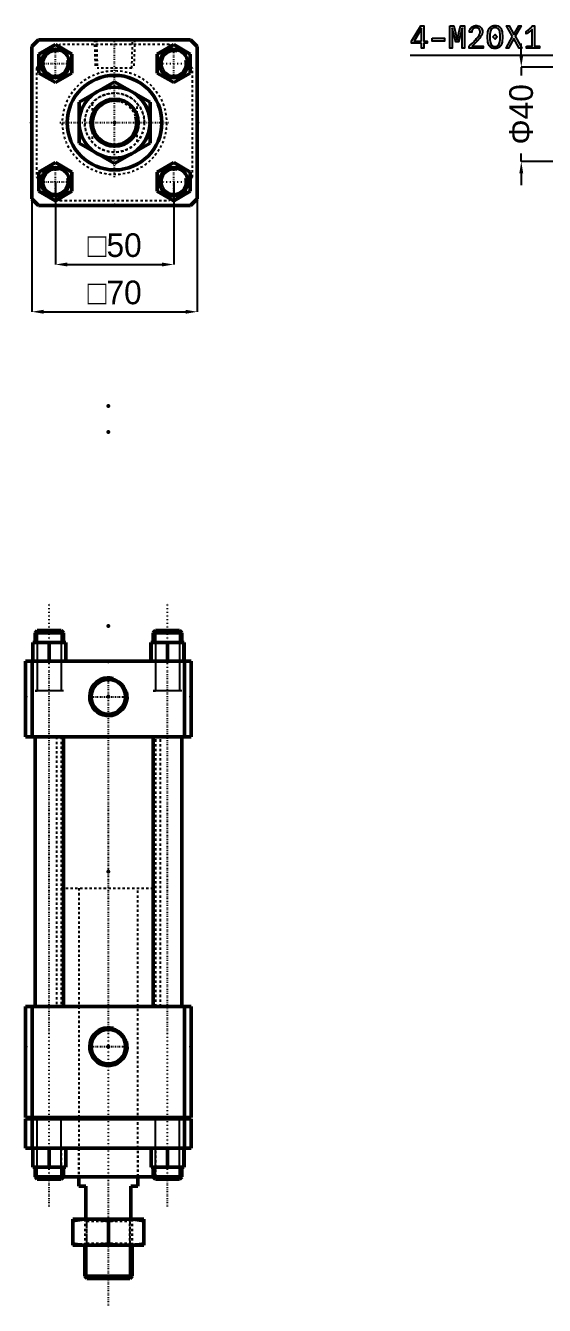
# Model space of a CAD drawing. Header units: millimetres. Extents: x -38 to 576, y -500 to 88.
# Drawn here: x -38 to 182, y -500 to 41 of the extents above; entities that cross this region are included whole.
import ezdxf

# ---------------------------------------------------------------- set-up
doc = ezdxf.new("R2010")
doc.units = ezdxf.units.MM
doc.linetypes.add('Center', pattern=[1.5, 0.45, -0.5, 0.05, -0.5])
doc.linetypes.add('Dashed', pattern=[2, 1, -1])
for name, color, linetype, lineweight in [('2d ConnectionPoints', 7, 'Continuous', 50), ('AM_0', 7, 'Continuous', 50), ('AM_5', 3, 'Continuous', 25), ('AM_7', 7, 'Center', 25), ('AM_9', 6, 'Dashed', 25)]:
    doc.layers.add(name, color=color, linetype=linetype, lineweight=lineweight)
doc.dimstyles.new('ISO-25', dxfattribs={"dimtxt": 2.5, "dimasz": 2.5, "dimexe": 1.25, "dimexo": 0.625, "dimtad": 1, "dimtxsty": 'Standard', "dimcen": 2.5, "dimadec": 0, "dimazin": 0, "dimtfac": 1, "dimtmove": 0, "dimatfit": 3, "dimfxl": 1, "dimarcsym": 0})

# ---------------------------------------------------------------- blocks, each defined once
blk = doc.blocks.new('1_HC_M20X1_5NUT_0_in_HC210_A_SD_40_50_0_A_0__0')
at = {"layer": 'AM_0'}
for p, q in [((-15, 8.66), (0, 17.32)), ((0, 17.32), (15, 8.66)), ((-15, -8.66), (-15, 8.66)), ((15, 8.66), (15, -8.66)), ((0, -17.32), (-15, -8.66)), ((15, -8.66), (0, -17.32))]:
    blk.add_line(p, q, dxfattribs=at)
blk.add_circle((0, 0), 15, dxfattribs=at)
at = {"layer": 'AM_9'}
blk.add_circle((0, 0), 9.19, dxfattribs=at)
blk = doc.blocks.new('2_HC210_A__40_50_0SD__rod__0_in_HC210_A_SD_40_50_0_A_0__0')
at = {"layer": 'AM_0'}
blk.add_circle((0, 0), 10, dxfattribs=at)
at = {"layer": 'AM_5'}
blk.add_arc((0, 0), 9.08, 75, 15, dxfattribs=at)
at = {"layer": 'AM_9'}
for p, q in [((-9.5, 8.12), (-9.5, -8.12)), ((9.5, -8.12), (9.5, 8.12))]:
    blk.add_line(p, q, dxfattribs=at)
blk.add_circle((0, 0), 12.5, dxfattribs=at)
blk = doc.blocks.new('3_A__SD_40_50_A___0__0_in_HC210_A_SD_40_50_0_A_0__0')
at = {"layer": 'AM_0'}
for p, q in [((-32.17, 35), (-35, 32.17)), ((32.17, 35), (-32.17, 35)), ((-25, 33.03), (-31.95, 29.01)), ((-18.05, 29.01), (-25, 33.03)), ((25, 33.03), (18.05, 29.01)), ((31.95, 29.01), (25, 33.03)), ((35, 32.17), (32.17, 35)), ((-35, 32.17), (-35, -32.17)), ((-31.95, 29.01), (-31.95, 20.99)), ((-18.05, 20.99), (-18.05, 29.01)), ((18.05, 29.01), (18.05, 20.99)), ((31.95, 20.99), (31.95, 29.01)), ((35, -32.17), (35, 32.17)), ((-31.95, 20.99), (-25, 16.97)), ((-25, 16.97), (-18.05, 20.99)), ((18.05, 20.99), (25, 16.97)), ((25, 16.97), (31.95, 20.99)), ((-25, -16.92), (-32, -20.96)), ((-32, -20.96), (-32, -29.04)), ((-18, -20.96), (-25, -16.92)), ((-18, -29.04), (-18, -20.96)), ((25, -16.92), (18, -20.96)), ((18, -20.96), (18, -29.04)), ((32, -20.96), (25, -16.92)), ((32, -29.04), (32, -20.96)), ((-35, -32.17), (-32.17, -35)), ((-32, -29.04), (-25, -33.08)), ((-25, -33.08), (-18, -29.04)), ((18, -29.04), (25, -33.08)), ((25, -33.08), (32, -29.04)), ((32.17, -35), (35, -32.17)), ((-32.17, -35), (32.17, -35))]:
    blk.add_line(p, q, dxfattribs=at)
for centre, radius in [((-25, 25), 6), ((25, 25), 6), ((0, 0), 20), ((-25, -25), 6), ((25, -25), 6)]:
    blk.add_circle(centre, radius, dxfattribs=at)
at = {"layer": 'AM_5', "linetype": 'Dashed'}
for p, q in [((-8.53, 35), (-8.16, 23)), ((8.53, 35), (8.16, 23))]:
    blk.add_line(p, q, dxfattribs=at)
at = {"layer": 'AM_5'}
for centre in [(-25, 25), (25, 25), (-25, -25), (25, -25)]:
    blk.add_arc(centre, 5.08, 75, 15, dxfattribs=at)
at = {"layer": 'AM_7'}
for p, q in [((0, -23.1), (0, 35.6)), ((-25, 18.7), (-25, 31.3)), ((25, 18.7), (25, 31.3)), ((-31.3, 25), (-18.7, 25)), ((18.7, 25), (31.3, 25)), ((-23.1, 0), (23.1, 0)), ((-25, -31.3), (-25, -18.7)), ((25, -31.3), (25, -18.7)), ((-31.3, -25), (-18.7, -25)), ((18.7, -25), (31.3, -25))]:
    blk.add_line(p, q, dxfattribs=at)
at = {"layer": 'AM_9'}
for p, q in [((-23.1, 33), (-25.1, 31)), ((23.1, 33), (-23.1, 33)), ((-7.67, 35), (-7.3, 23)), ((7.3, 23), (7.67, 35)), ((25.1, 31), (23.1, 33)), ((-31, 25.1), (-33, 23.1)), ((-33, 23.1), (-33, -23.1)), ((7.3, 23), (-7.3, 23)), ((33, 23.1), (31, 25.1)), ((33, -23.1), (33, 23.1)), ((-33, -23.1), (-31, -25.1)), ((31, -25.1), (33, -23.1)), ((-25.1, -31), (-23.1, -33)), ((23.1, -33), (25.1, -31)), ((-23.1, -33), (23.1, -33))]:
    blk.add_line(p, q, dxfattribs=at)
for radius in [22, 12.6]:
    blk.add_circle((0, 0), radius, dxfattribs=at)
blk = doc.blocks.new('*D4')
at = {"layer": 'AM_5', "color": 0, "lineweight": -2}
for p, q in [((-35, 0), (-35, -80)), ((35, 0), (35, -80)), ((-30, -80), (30, -80))]:
    blk.add_line(p, q, dxfattribs=at)
at = {"layer": 'AM_5', "color": 0}
for points in [[(-30, -79.17), (-30, -80.83), (-35, -80)], [(30, -80.83), (30, -79.17), (35, -80)]]:
    blk.add_solid(points, dxfattribs=at)
at = {"layer": 'Defpoints', "color": 0}
for p in [(-35, 0), (35, 0), (35, -80)]:
    blk.add_point(p, dxfattribs=at)
at = {"layer": 'AM_5', "color": 0, "insert": (0, -71.89), "char_height": 10, "attachment_point": 5}
blk.add_mtext('□70', dxfattribs=at)
blk = doc.blocks.new('*D5')
at = {"layer": 'AM_5', "color": 0, "lineweight": -2}
for p, q in [((-25, -25), (-25, -60)), ((25, -25), (25, -60)), ((-20, -60), (20, -60))]:
    blk.add_line(p, q, dxfattribs=at)
at = {"layer": 'AM_5', "color": 0}
for points in [[(-20, -59.17), (-20, -60.83), (-25, -60)], [(20, -60.83), (20, -59.17), (25, -60)]]:
    blk.add_solid(points, dxfattribs=at)
at = {"layer": 'Defpoints', "color": 0}
for p in [(-25, -25), (25, -25), (25, -60)]:
    blk.add_point(p, dxfattribs=at)
at = {"layer": 'AM_5', "color": 0, "insert": (0, -51.89), "char_height": 10, "attachment_point": 5}
blk.add_mtext('□50', dxfattribs=at)
blk = doc.blocks.new('*D37')
at = {"layer": 'AM_5', "color": 0, "lineweight": -2}
for p, q in [((171.98, 28.5), (171.98, 33.5)), ((249.98, 23.5), (171.98, 23.5)), ((171.98, 23.5), (171.98, 20)), ((171.98, -16.5), (171.98, -13.01)), ((249.98, -16.5), (171.98, -16.5)), ((171.98, -21.5), (171.98, -26.5))]:
    blk.add_line(p, q, dxfattribs=at)
at = {"layer": 'AM_5', "color": 0}
for points in [[(171.15, 28.5), (172.81, 28.5), (171.98, 23.5)], [(172.81, -21.5), (171.15, -21.5), (171.98, -16.5)]]:
    blk.add_solid(points, dxfattribs=at)
at = {"layer": 'Defpoints', "color": 0}
for p in [(249.98, 23.5), (171.98, -16.5), (249.98, -16.5)]:
    blk.add_point(p, dxfattribs=at)
at = {"layer": 'AM_5', "color": 0, "insert": (171.98, 3.5), "char_height": 10, "attachment_point": 5, "rotation": 90}
blk.add_mtext('Φ40', dxfattribs=at)
blk = doc.blocks.new('1_HC_M20X1_5NUT_0_in_HC210_A_SD_40_50_0_A_0__4')
at = {"layer": 'AM_0'}
for p, q in [((-15, -43), (15, -43)), ((-15, -54), (-15, -43)), ((15, -43), (15, -54)), ((0, -53.38), (0, -43.62)), ((-15, -54), (15, -54))]:
    blk.add_line(p, q, dxfattribs=at)
for points in [[(-7.5, -43), (-9.38, -43.04), (-11.25, -43.16), (-13.13, -43.36), (-15, -43.62)], [(0, -43.62), (-1.86, -43.36), (-3.73, -43.17), (-5.62, -43.04), (-7.5, -43)], [(7.5, -43), (5.62, -43.04), (3.75, -43.16), (1.87, -43.36), (0, -43.62)], [(15, -43.62), (13.14, -43.36), (11.27, -43.17), (9.38, -43.04), (7.5, -43)], [(-15, -53.38), (-13.14, -53.64), (-11.27, -53.83), (-9.38, -53.96), (-7.5, -54)], [(-7.5, -54), (-5.62, -53.96), (-3.75, -53.84), (-1.87, -53.64), (0, -53.38)], [(0, -53.38), (1.86, -53.64), (3.73, -53.83), (5.62, -53.96), (7.5, -54)], [(7.5, -54), (9.38, -53.96), (11.25, -53.84), (13.13, -53.64), (15, -53.38)]]:
    blk.add_lwpolyline(points, dxfattribs=at)
at = {"layer": 'AM_5', "linetype": 'Dashed'}
for p, q in [((-10, -43), (-10, -54)), ((10, -43), (10, -54))]:
    blk.add_line(p, q, dxfattribs=at)
at = {"layer": 'AM_9'}
for p, q in [((-10, -43), (-9.19, -43.81)), ((9.19, -43.81), (10, -43)), ((-9.19, -43.81), (-9.19, -53.19)), ((-9.19, -43.81), (9.19, -43.81)), ((9.19, -53.19), (9.19, -43.81)), ((-9.19, -53.19), (-10, -54)), ((-9.19, -53.19), (9.19, -53.19)), ((10, -54), (9.19, -53.19))]:
    blk.add_line(p, q, dxfattribs=at)
blk = doc.blocks.new('2_HC210_A__40_50_0SD__rod__0_in_HC210_A_SD_40_50_0_A_0__4')
at = {"layer": 'AM_0'}
for p, q in [((-12.5, -25), (-12.5, -29)), ((12.5, -29), (12.5, -25)), ((-9.5, -29), (-12.5, -29)), ((-9.5, -29), (-9.5, -43)), ((9.5, -29), (9.5, -43)), ((12.5, -29), (9.5, -29)), ((-10, -54), (-10, -67.08)), ((10, -67.08), (10, -54)), ((-10, -67.08), (10, -67.08)), ((-10, -67.08), (-9.08, -68)), ((-9.08, -68), (9.08, -68)), ((9.08, -68), (10, -67.08))]:
    blk.add_line(p, q, dxfattribs=at)
at = {"layer": 'AM_5', "linetype": 'Dashed'}
for p, q in [((-10, -43), (-9.08, -43)), ((-9.08, -54), (-9.08, -43)), ((9.08, -54), (9.08, -43)), ((10, -43), (9.08, -43))]:
    blk.add_line(p, q, dxfattribs=at)
at = {"layer": 'AM_5'}
for p, q in [((-9.08, -68), (-9.08, -54)), ((9.08, -68), (9.08, -54))]:
    blk.add_line(p, q, dxfattribs=at)
at = {"layer": 'AM_9'}
for p, q in [((-20, 161), (-20, 97)), ((20, 97), (20, 161)), ((-20, 97), (20, 97)), ((-12.5, 97), (-12.5, -25)), ((12.5, -25), (12.5, 97)), ((-10, -43), (-10, -54)), ((10, -54), (10, -43))]:
    blk.add_line(p, q, dxfattribs=at)
blk = doc.blocks.new('3_A__SD_40_50_A___0__0_in_HC210_A_SD_40_50_0_A_0__4')
at = {"layer": 'AM_0'}
for p, q in [((-30.08, 206), (-31, 205.08)), ((-30.08, 206), (-19.92, 206)), ((-19, 205.08), (-19.92, 206)), ((19.92, 206), (19, 205.08)), ((19.92, 206), (30.08, 206)), ((31, 205.08), (30.08, 206)), ((-18, 201), (-32, 201)), ((-32, 201), (-32, 193)), ((-31.95, 201), (-31.95, 193)), ((-31, 205.08), (-31, 201)), ((-31, 205.08), (-19, 205.08)), ((-25, 201), (-25, 193)), ((-19, 201), (-19, 205.08)), ((-18.05, 201), (-18.05, 193)), ((-18, 201), (-18, 193)), ((32, 201), (18, 201)), ((18, 201), (18, 193)), ((18.05, 201), (18.05, 193)), ((19, 205.08), (19, 201)), ((19, 205.08), (31, 205.08)), ((25, 201), (25, 193)), ((31, 201), (31, 205.08)), ((31.95, 201), (31.95, 193)), ((32, 201), (32, 193)), ((-35, 193), (-35, 161)), ((35, 193), (-35, 193)), ((-32.17, 193), (-32.17, 161)), ((32.17, 193), (32.17, 161)), ((35, 193), (35, 161)), ((35, 161), (-35, 161)), ((-31, 161), (-31, 47)), ((-19, 47), (-19, 161)), ((19, 161), (19, 47)), ((31, 47), (31, 161)), ((-35, 47), (-35, 0)), ((35, 47), (-35, 47)), ((-32.17, 47), (-32.17, 0)), ((32.17, 47), (32.17, 0)), ((35, 47), (35, 0)), ((-35, 0), (35, 0)), ((-33, -0.5), (-33, 0)), ((-31, 0), (-31, -0.5)), ((-25.1, -0.5), (-25.1, 0)), ((-23.1, -0.5), (-23.1, 0)), ((23.1, -0.5), (23.1, 0)), ((25.1, 0), (25.1, -0.5)), ((31, -0.5), (31, 0)), ((33, -0.5), (33, 0)), ((-35, -0.5), (35, -0.5)), ((-35, -0.5), (-35, -13)), ((-32.17, -0.5), (-32.17, -13)), ((32.17, -0.5), (32.17, -13)), ((35, -0.5), (35, -13)), ((35, -13), (-35, -13)), ((-32, -21), (-32, -13)), ((-31.95, -21), (-31.95, -13)), ((-25, -21), (-25, -13)), ((-18.05, -21), (-18.05, -13)), ((18.05, -21), (18.05, -13)), ((25, -21), (25, -13)), ((31.95, -21), (31.95, -13)), ((32, -21), (32, -13)), ((-18.05, -21), (-32, -21)), ((-31, -21), (-31, -25.08)), ((-19, -25.08), (-19, -21)), ((32, -21), (18.05, -21)), ((19, -21), (19, -25.08)), ((31, -25.08), (31, -21)), ((-31, -25.08), (-19, -25.08)), ((-31, -25.08), (-30.08, -26)), ((-30.08, -26), (-19.92, -26)), ((-19.92, -26), (-19, -25.08)), ((19, -25), (-19, -25)), ((19, -25.08), (31, -25.08)), ((19, -25.08), (19.92, -26)), ((19.92, -26), (30.08, -26)), ((30.08, -26), (31, -25.08))]:
    blk.add_line(p, q, dxfattribs=at)
for centre, radius in [((0, 178), 7.67), ((0, 178), 7.3), ((0, 30), 7.67), ((0, 30), 7.3)]:
    blk.add_circle(centre, radius, dxfattribs=at)
at = {"layer": 'AM_5'}
for p, q in [((-30.08, 206), (-30.08, 180.5)), ((-19.92, 206), (-19.92, 180.5)), ((19.92, 206), (19.92, 180.5)), ((30.08, 206), (30.08, 180.5)), ((-19, 180.5), (-31, 180.5)), ((-31, 180.5), (-30.08, 180.5)), ((-19, 180.5), (-19.92, 180.5)), ((31, 180.5), (19, 180.5)), ((19, 180.5), (19.92, 180.5)), ((31, 180.5), (30.08, 180.5)), ((-19, -0.5), (-31, -0.5)), ((-31, -0.5), (-30.08, -0.5)), ((-30.08, -26), (-30.08, -0.5)), ((-19.92, -26), (-19.92, -0.5)), ((-19, -0.5), (-19.92, -0.5)), ((31, -0.5), (19, -0.5)), ((19, -0.5), (19.92, -0.5)), ((19.92, -26), (19.92, -0.5)), ((30.08, -26), (30.08, -0.5)), ((31, -0.5), (30.08, -0.5))]:
    blk.add_line(p, q, dxfattribs=at)
for centre in [(0, 178), (0, 30)]:
    blk.add_arc(centre, 8.33, 75, 15, dxfattribs=at)
at = {"layer": 'AM_7'}
for p, q in [((-25, -37.6), (-25, 217.6)), ((25, -37.6), (25, 217.6)), ((0, -79.45), (0, 186.06)), ((-8.06, 178), (8.06, 178)), ((-8.06, 30), (8.06, 30))]:
    blk.add_line(p, q, dxfattribs=at)
at = {"layer": 'AM_9'}
for p, q in [((-22, 161), (-22, 47)), ((-20, 161), (-20, 47)), ((20, 47), (20, 161)), ((22, 47), (22, 161)), ((-12.5, 47), (-12.5, -13)), ((12.5, -13), (12.5, 47)), ((-20, -13), (-20, -25)), ((-18, -21), (-18, -13)), ((-12.6, -13), (-12.6, -25)), ((12.6, -25), (12.6, -13)), ((18, -21), (18, -13)), ((20, -25), (20, -13)), ((-18, -21), (-18.05, -21)), ((18.05, -21), (18, -21)), ((-19, -25), (-20, -25)), ((20, -25), (19, -25))]:
    blk.add_line(p, q, dxfattribs=at)

msp = doc.modelspace()

# ---------------------------------------------------------------- linework, layer by layer
at = {"layer": '2d ConnectionPoints'}
for p in [(0, 35), (0, 35), (-35, 0), (-35, 0), (0, 0), (0, 0), (0, 0), (0, 0), (0, 0), (0, 0), (0, 0), (0, 0), (0, 0), (35, 0), (35, 0), (0, -35), (0, -35), (-2.611, -119.862), (-2.611, -130.862), (-2.611, -212.862), (-2.611, -227.862), (-37.611, -242.862), (-2.611, -242.862), (-2.611, -242.862), (32.389, -242.862), (-2.611, -316.862), (-37.611, -390.862), (-2.611, -390.862), (-2.611, -390.862), (32.389, -390.862), (-2.611, -420.862), (-2.611, -420.862), (-2.611, -463.862), (-2.611, -474.862)]:
    msp.add_point(p, dxfattribs=at)
at = {"layer": 'AM_5'}
msp.add_line((124.98, 28.496), (196.98, 28.496), dxfattribs=at)
for points in [[(129.829, 33.576), (125.617, 33.576), (125.617, 34.421), (129.452, 40.921), (130.739, 40.921), (130.739, 34.453), (132.143, 34.453), (132.143, 33.576), (130.739, 33.576), (130.739, 31.496), (129.829, 31.496), (129.829, 33.576)], [(129.842, 34.453), (129.842, 39.829), (126.735, 34.453), (129.842, 34.453)], [(141.766, 40.921), (143.443, 40.921), (144.873, 35.032), (146.29, 40.921), (147.993, 40.921), (147.993, 31.496), (147.031, 31.496), (147.031, 39.933), (146.966, 39.9), (145.471, 34.161), (144.288, 34.161), (142.774, 39.9), (142.728, 39.926), (142.728, 31.496), (141.766, 31.496), (141.766, 40.921)], [(150.273, 32.718), (150.273, 32.718), (150.701, 33.109), (151.311, 33.681), (151.311, 33.681), (151.883, 34.234), (152.243, 34.593), (152.243, 34.593), (152.587, 34.955), (153.081, 35.523), (153.081, 35.523), (153.547, 36.123), (153.842, 36.54), (153.842, 36.54), (154.101, 36.955), (154.383, 37.547), (154.383, 37.547), (154.534, 38.102), (154.563, 38.451), (154.563, 38.451), (154.554, 38.647), (154.508, 38.924), (154.508, 38.924), (154.422, 39.181), (154.342, 39.341), (154.342, 39.341), (154.247, 39.49), (154.08, 39.687), (154.08, 39.687), (153.882, 39.853), (153.734, 39.946), (153.734, 39.946), (153.576, 40.023), (153.324, 40.107), (153.324, 40.107), (153.055, 40.152), (152.867, 40.16), (152.867, 40.16), (152.658, 40.151), (152.363, 40.105), (152.363, 40.105), (152.089, 40.019), (151.918, 39.939), (151.918, 39.939), (151.758, 39.843), (151.547, 39.669), (151.547, 39.669), (151.368, 39.459), (151.268, 39.299), (151.268, 39.299), (151.183, 39.125), (151.092, 38.842), (151.092, 38.842), (151.043, 38.53), (151.034, 38.308), (150.059, 38.308), (150.059, 38.308), (150.074, 38.641), (150.153, 39.106), (150.153, 39.106), (150.3, 39.527), (150.436, 39.783), (150.436, 39.783), (150.597, 40.018), (150.878, 40.326), (150.878, 40.326), (151.207, 40.58), (151.453, 40.719), (151.453, 40.719), (151.714, 40.834), (152.126, 40.958), (152.126, 40.958), (152.562, 41.025), (152.867, 41.038), (152.867, 41.038), (153.151, 41.026), (153.564, 40.963), (153.564, 40.963), (153.959, 40.846), (154.212, 40.739), (154.212, 40.739), (154.452, 40.608), (154.773, 40.37), (154.773, 40.37), (155.05, 40.081), (155.21, 39.861), (155.21, 39.861), (155.344, 39.622), (155.49, 39.231), (155.49, 39.231), (155.569, 38.803), (155.584, 38.496), (155.584, 38.496), (155.561, 38.15), (155.445, 37.617), (155.445, 37.617), (155.23, 37.069), (155.031, 36.696), (155.031, 36.696), (154.803, 36.324), (154.432, 35.787), (154.432, 35.787), (154.028, 35.273), (153.741, 34.944), (153.741, 34.944), (153.431, 34.609), (152.911, 34.067), (152.911, 34.067), (152.325, 33.477), (151.898, 33.056), (151.209, 32.38), (155.863, 32.373), (155.863, 31.496), (149.929, 31.496), (149.929, 32.406), (150.273, 32.718)], [(160.873, 31.366), (160.873, 31.366), (160.382, 31.39), (159.737, 31.515), (159.737, 31.515), (159.201, 31.748), (158.904, 31.964), (158.904, 31.964), (158.648, 32.221), (158.332, 32.673), (158.332, 32.673), (158.097, 33.205), (157.984, 33.605), (157.984, 33.605), (157.898, 34.044), (157.806, 34.786), (157.806, 34.786), (157.756, 35.626), (157.747, 36.241), (157.747, 36.241), (157.756, 36.841), (157.807, 37.664), (157.807, 37.664), (157.9, 38.394), (157.987, 38.828), (157.987, 38.828), (158.101, 39.224), (158.339, 39.752), (158.339, 39.752), (158.657, 40.201), (158.913, 40.456), (158.913, 40.456), (159.211, 40.67), (159.746, 40.902), (159.746, 40.902), (160.387, 41.027), (160.873, 41.051), (160.873, 41.051), (161.361, 41.027), (162.005, 40.902), (162.005, 40.902), (162.541, 40.67), (162.839, 40.456), (162.839, 40.456), (163.096, 40.201), (163.415, 39.752), (163.415, 39.752), (163.654, 39.226), (163.769, 38.831), (163.769, 38.831), (163.857, 38.398), (163.952, 37.668), (163.952, 37.668), (164.003, 36.844), (164.013, 36.241), (164.013, 36.241), (164.002, 35.635), (163.949, 34.803), (163.949, 34.803), (163.85, 34.063), (163.759, 33.621), (163.759, 33.621), (163.64, 33.218), (163.397, 32.681), (163.397, 32.681), (163.075, 32.226), (162.817, 31.967), (162.817, 31.967), (162.518, 31.751), (161.986, 31.516), (161.986, 31.516), (161.352, 31.39), (160.873, 31.366)], [(160.873, 32.224), (160.873, 32.224), (161.215, 32.245), (161.667, 32.354), (161.667, 32.354), (162.044, 32.557), (162.254, 32.744), (162.254, 32.744), (162.435, 32.966), (162.659, 33.35), (162.659, 33.35), (162.825, 33.796), (162.904, 34.128), (162.904, 34.128), (162.964, 34.489), (163.029, 35.089), (163.029, 35.089), (163.063, 35.757), (163.07, 36.241), (163.07, 36.241), (163.064, 36.753), (163.033, 37.446), (163.033, 37.446), (162.976, 38.046), (162.924, 38.395), (162.924, 38.395), (162.852, 38.711), (162.695, 39.132), (162.695, 39.132), (162.478, 39.493), (162.3, 39.699), (162.3, 39.699), (162.09, 39.872), (161.704, 40.059), (161.704, 40.059), (161.234, 40.16), (160.873, 40.18), (160.873, 40.18), (160.515, 40.16), (160.048, 40.059), (160.048, 40.059), (159.665, 39.872), (159.456, 39.699), (159.456, 39.699), (159.279, 39.493), (159.064, 39.132), (159.064, 39.132), (158.907, 38.711), (158.835, 38.395), (158.835, 38.395), (158.783, 38.046), (158.726, 37.446), (158.726, 37.446), (158.695, 36.753), (158.689, 36.241), (158.689, 36.241), (158.695, 35.752), (158.729, 35.08), (158.729, 35.08), (158.791, 34.481), (158.848, 34.122), (158.848, 34.122), (158.925, 33.792), (159.088, 33.348), (159.088, 33.348), (159.309, 32.965), (159.489, 32.744), (159.489, 32.744), (159.698, 32.557), (160.075, 32.354), (160.075, 32.354), (160.529, 32.245), (160.873, 32.224)], [(168.269, 36.371), (165.727, 40.921), (166.806, 40.921), (168.893, 37.248), (170.94, 40.921), (171.98, 40.921), (169.439, 36.546), (172.188, 31.496), (171.148, 31.496), (168.88, 35.552), (166.637, 31.496), (165.571, 31.496), (168.269, 36.371)], [(174.195, 32.328), (176.587, 32.328), (176.587, 39.361), (176.587, 39.361), (176.458, 39.231), (176.241, 39.029), (176.241, 39.029), (175.994, 38.818), (175.814, 38.672), (175.814, 38.672), (175.626, 38.527), (175.342, 38.321), (175.342, 38.321), (175.056, 38.129), (174.865, 38.009), (174.865, 38.009), (174.678, 37.9), (174.418, 37.768), (174.418, 37.768), (174.182, 37.674), (174.039, 37.632), (174.039, 38.62), (174.039, 38.62), (174.217, 38.704), (174.496, 38.864), (174.496, 38.864), (174.792, 39.065), (174.998, 39.221), (174.998, 39.221), (175.205, 39.388), (175.506, 39.648), (175.506, 39.648), (175.795, 39.917), (175.983, 40.102), (175.983, 40.102), (176.16, 40.284), (176.397, 40.54), (176.397, 40.54), (176.6, 40.776), (176.717, 40.921), (177.549, 40.921), (177.549, 32.328), (179.72, 32.328), (179.72, 31.496), (174.195, 31.496), (174.195, 32.328)], [(134.28, 35.682), (139.48, 35.682), (139.48, 34.512), (134.28, 34.512), (134.28, 35.682)], [(160.002, 36.241), (160.873, 37.216), (161.744, 36.241), (160.873, 35.357), (160.002, 36.241)]]:
    msp.add_lwpolyline(points, dxfattribs=at)

# ---------------------------------------------------------------- block references
for name, p in [('3_A__SD_40_50_A___0__0_in_HC210_A_SD_40_50_0_A_0__0', (0, 0)), ('1_HC_M20X1_5NUT_0_in_HC210_A_SD_40_50_0_A_0__0', (0, 0)), ('2_HC210_A__40_50_0SD__rod__0_in_HC210_A_SD_40_50_0_A_0__0', (0, 0)), ('3_A__SD_40_50_A___0__0_in_HC210_A_SD_40_50_0_A_0__4', (-2.611, -420.862)), ('2_HC210_A__40_50_0SD__rod__0_in_HC210_A_SD_40_50_0_A_0__4', (-2.611, -420.862)), ('1_HC_M20X1_5NUT_0_in_HC210_A_SD_40_50_0_A_0__4', (-2.611, -420.862))]:
    msp.add_blockref(name, p)

# ---------------------------------------------------------------- dimensions: what is measured, and where the dimension line sits
dim = msp.add_linear_dim(base=(171.98, -16.504), p1=(249.98, 23.496), p2=(249.98, -16.504), angle=90, text='Φ40', dimstyle='ISO-25', override={"dimtxt": 10, "dimasz": 5, "dimexe": 0, "dimexo": 0, "dimgap": 3}, dxfattribs=at)
dim.commit()
dim.dimension.update_dxf_attribs({"geometry": '*D37', "text_midpoint": (171.98, 3.496), "dimtype": 160, "text_rotation": 90})
for base, p1, p2, text, picture, middle in [((35, -80), (-35, 0), (35, 0), '□70', '*D4', (0, -80)), ((25, -60), (-25, -25), (25, -25), '□50', '*D5', (0, -60))]:
    dim = msp.add_linear_dim(base=base, p1=p1, p2=p2, text=text, dimstyle='ISO-25', override={"dimtxt": 10, "dimasz": 5, "dimexe": 0, "dimexo": 0, "dimgap": 3}, dxfattribs=at)
    dim.commit()
    dim.dimension.update_dxf_attribs({"geometry": picture, "text_midpoint": middle, "dimtype": 160})

doc.saveas('drawing.dxf')
